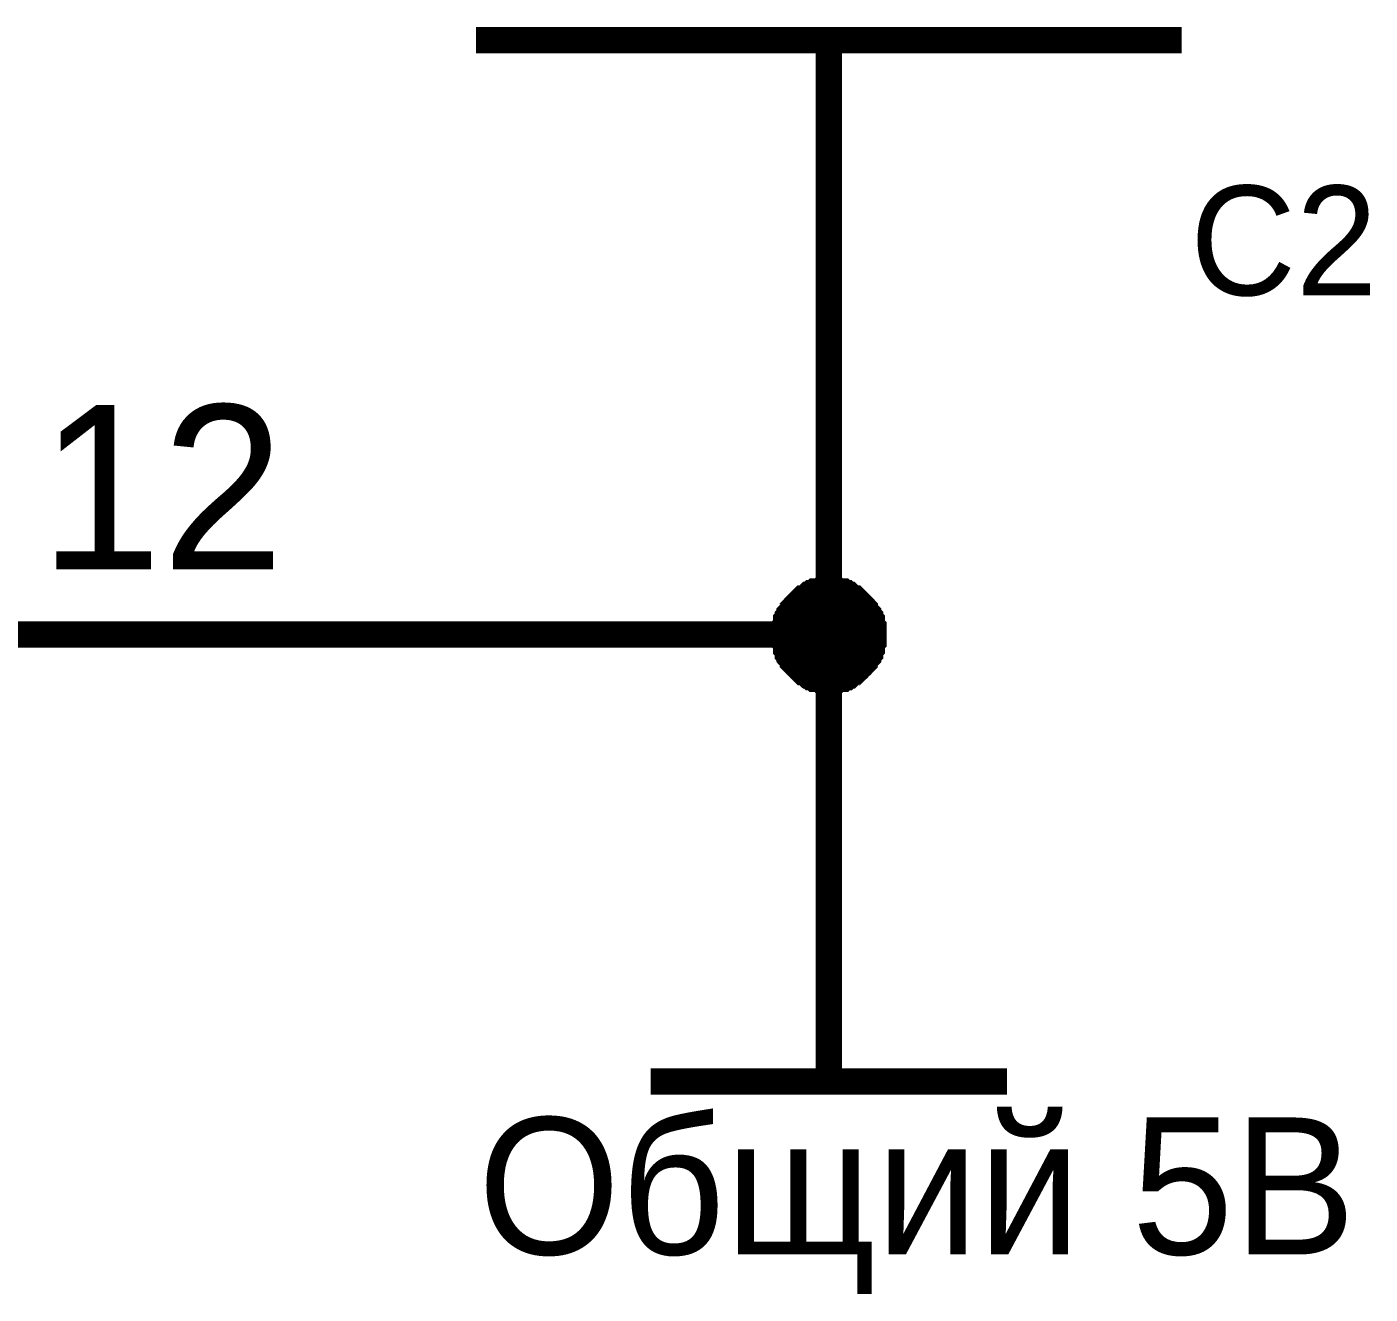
# Model space of a CAD drawing. Header units: millimetres. Extents: x 0 to 567, y 0 to 399.
# Drawn here: x 115.94 to 131.2, y 125 to 139.4 of the extents above; entities that cross this region are included whole.
import ezdxf

# ---------------------------------------------------------------- set-up
doc = ezdxf.new("R2010")
doc.units = ezdxf.units.MM
doc.layers.add('Sheet', color=255, linetype='Continuous')

msp = doc.modelspace()

# ---------------------------------------------------------------- linework, layer by layer
at = {"layer": 'Sheet'}
for points, const_width in [([(121.045, 139.25), (129.059, 139.25)], 0.3), ([(125.052, 139.25), (125.052, 134.989)], 0.3), ([(125.052, 134.989), (125.052, 132.499)], 0.3), ([(124.546, 132.499), (124.546, 132.518), (124.546, 132.557), (124.546, 132.576), (124.566, 132.596), (124.566, 132.615), (124.566, 132.654), (124.585, 132.674), (124.585, 132.693), (124.605, 132.713), (124.605, 132.732), (124.624, 132.752), (124.644, 132.771), (124.644, 132.79), (124.663, 132.81), (124.682, 132.829), (124.702, 132.849), (124.721, 132.868), (124.741, 132.888), (124.76, 132.907), (124.78, 132.907), (124.799, 132.927), (124.819, 132.946), (124.838, 132.946), (124.857, 132.966), (124.877, 132.966), (124.896, 132.985), (124.935, 132.985), (124.955, 132.985), (124.974, 133.004), (124.994, 133.004), (125.033, 133.004), (125.052, 133.004)], 0.3), ([(124.546, 132.499), (124.546, 132.518), (124.546, 132.557), (124.546, 132.576), (124.566, 132.596), (124.566, 132.615), (124.566, 132.654), (124.585, 132.674), (124.585, 132.693), (124.605, 132.713), (124.605, 132.732), (124.624, 132.752), (124.644, 132.771), (124.644, 132.79), (124.663, 132.81), (124.682, 132.829), (124.702, 132.849), (124.721, 132.868), (124.741, 132.888), (124.76, 132.907), (124.78, 132.907), (124.799, 132.927), (124.819, 132.946), (124.838, 132.946), (124.857, 132.966), (124.877, 132.966), (124.896, 132.985), (124.935, 132.985), (124.955, 132.985), (124.974, 133.004), (124.994, 133.004), (125.033, 133.004), (125.052, 133.004)], 0.3), ([(124.546, 132.499), (124.546, 132.518), (124.546, 132.557), (124.546, 132.576), (124.566, 132.596), (124.566, 132.615), (124.566, 132.654), (124.585, 132.674), (124.585, 132.693), (124.605, 132.713), (124.605, 132.732), (124.624, 132.752), (124.644, 132.771), (124.644, 132.79), (124.663, 132.81), (124.682, 132.829), (124.702, 132.849), (124.721, 132.868), (124.741, 132.888), (124.76, 132.907), (124.78, 132.907), (124.799, 132.927), (124.819, 132.946), (124.838, 132.946), (124.857, 132.966), (124.877, 132.966), (124.896, 132.985), (124.935, 132.985), (124.955, 132.985), (124.974, 133.004), (124.994, 133.004), (125.033, 133.004), (125.052, 133.004)], 0.3), ([(124.546, 132.499), (124.546, 132.518), (124.546, 132.557), (124.546, 132.576), (124.566, 132.596), (124.566, 132.615), (124.566, 132.654), (124.585, 132.674), (124.585, 132.693), (124.605, 132.713), (124.605, 132.732), (124.624, 132.752), (124.644, 132.771), (124.644, 132.79), (124.663, 132.81), (124.682, 132.829), (124.702, 132.849), (124.721, 132.868), (124.741, 132.888), (124.76, 132.907), (124.78, 132.907), (124.799, 132.927), (124.819, 132.946), (124.838, 132.946), (124.857, 132.966), (124.877, 132.966), (124.896, 132.985), (124.935, 132.985), (124.955, 132.985), (124.974, 133.004), (124.994, 133.004), (125.033, 133.004), (125.052, 133.004)], 0.3), ([(124.546, 132.499), (124.546, 132.518), (124.546, 132.557), (124.546, 132.576), (124.566, 132.596), (124.566, 132.615), (124.566, 132.654), (124.585, 132.674), (124.585, 132.693), (124.605, 132.713), (124.605, 132.732), (124.624, 132.752), (124.644, 132.771), (124.644, 132.79), (124.663, 132.81), (124.682, 132.829), (124.702, 132.849), (124.721, 132.868), (124.741, 132.888), (124.76, 132.907), (124.78, 132.907), (124.799, 132.927), (124.819, 132.946), (124.838, 132.946), (124.857, 132.966), (124.877, 132.966), (124.896, 132.985), (124.935, 132.985), (124.955, 132.985), (124.974, 133.004), (124.994, 133.004), (125.033, 133.004), (125.052, 133.004)], 0.3), ([(124.546, 132.499), (124.546, 132.518), (124.546, 132.557), (124.546, 132.576), (124.566, 132.596), (124.566, 132.615), (124.566, 132.654), (124.585, 132.674), (124.585, 132.693), (124.605, 132.713), (124.605, 132.732), (124.624, 132.752), (124.644, 132.771), (124.644, 132.79), (124.663, 132.81), (124.682, 132.829), (124.702, 132.849), (124.721, 132.868), (124.741, 132.888), (124.76, 132.907), (124.78, 132.907), (124.799, 132.927), (124.819, 132.946), (124.838, 132.946), (124.857, 132.966), (124.877, 132.966), (124.896, 132.985), (124.935, 132.985), (124.955, 132.985), (124.974, 133.004), (124.994, 133.004), (125.033, 133.004), (125.052, 133.004)], 0.3), ([(125.052, 133.004), (125.052, 133.004)], 0.3), ([(125.052, 133.004), (125.071, 133.004), (125.11, 133.004), (125.13, 133.004), (125.149, 132.985), (125.169, 132.985), (125.208, 132.985), (125.227, 132.966), (125.247, 132.966), (125.266, 132.946), (125.285, 132.946), (125.305, 132.927), (125.324, 132.907), (125.344, 132.907), (125.363, 132.888), (125.383, 132.868), (125.402, 132.849), (125.422, 132.829), (125.441, 132.81), (125.46, 132.79), (125.46, 132.771), (125.48, 132.752), (125.499, 132.732), (125.499, 132.713), (125.519, 132.693), (125.519, 132.674), (125.538, 132.654), (125.538, 132.615), (125.538, 132.596), (125.558, 132.576), (125.558, 132.557), (125.558, 132.518), (125.558, 132.499)], 0.3), ([(125.052, 133.004), (125.052, 133.004)], 0.3), ([(125.052, 133.004), (125.071, 133.004), (125.11, 133.004), (125.13, 133.004), (125.149, 132.985), (125.169, 132.985), (125.208, 132.985), (125.227, 132.966), (125.247, 132.966), (125.266, 132.946), (125.285, 132.946), (125.305, 132.927), (125.324, 132.907), (125.344, 132.907), (125.363, 132.888), (125.383, 132.868), (125.402, 132.849), (125.422, 132.829), (125.441, 132.81), (125.46, 132.79), (125.46, 132.771), (125.48, 132.752), (125.499, 132.732), (125.499, 132.713), (125.519, 132.693), (125.519, 132.674), (125.538, 132.654), (125.538, 132.615), (125.538, 132.596), (125.558, 132.576), (125.558, 132.557), (125.558, 132.518), (125.558, 132.499)], 0.3), ([(125.052, 133.004), (125.052, 133.004)], 0.3), ([(125.052, 133.004), (125.071, 133.004), (125.11, 133.004), (125.13, 133.004), (125.149, 132.985), (125.169, 132.985), (125.208, 132.985), (125.227, 132.966), (125.247, 132.966), (125.266, 132.946), (125.285, 132.946), (125.305, 132.927), (125.324, 132.907), (125.344, 132.907), (125.363, 132.888), (125.383, 132.868), (125.402, 132.849), (125.422, 132.829), (125.441, 132.81), (125.46, 132.79), (125.46, 132.771), (125.48, 132.752), (125.499, 132.732), (125.499, 132.713), (125.519, 132.693), (125.519, 132.674), (125.538, 132.654), (125.538, 132.615), (125.538, 132.596), (125.558, 132.576), (125.558, 132.557), (125.558, 132.518), (125.558, 132.499)], 0.3), ([(125.052, 133.004), (125.052, 133.004)], 0.3), ([(125.052, 133.004), (125.071, 133.004), (125.11, 133.004), (125.13, 133.004), (125.149, 132.985), (125.169, 132.985), (125.208, 132.985), (125.227, 132.966), (125.247, 132.966), (125.266, 132.946), (125.285, 132.946), (125.305, 132.927), (125.324, 132.907), (125.344, 132.907), (125.363, 132.888), (125.383, 132.868), (125.402, 132.849), (125.422, 132.829), (125.441, 132.81), (125.46, 132.79), (125.46, 132.771), (125.48, 132.752), (125.499, 132.732), (125.499, 132.713), (125.519, 132.693), (125.519, 132.674), (125.538, 132.654), (125.538, 132.615), (125.538, 132.596), (125.558, 132.576), (125.558, 132.557), (125.558, 132.518), (125.558, 132.499)], 0.3), ([(125.052, 133.004), (125.052, 133.004)], 0.3), ([(125.052, 133.004), (125.071, 133.004), (125.11, 133.004), (125.13, 133.004), (125.149, 132.985), (125.169, 132.985), (125.208, 132.985), (125.227, 132.966), (125.247, 132.966), (125.266, 132.946), (125.285, 132.946), (125.305, 132.927), (125.324, 132.907), (125.344, 132.907), (125.363, 132.888), (125.383, 132.868), (125.402, 132.849), (125.422, 132.829), (125.441, 132.81), (125.46, 132.79), (125.46, 132.771), (125.48, 132.752), (125.499, 132.732), (125.499, 132.713), (125.519, 132.693), (125.519, 132.674), (125.538, 132.654), (125.538, 132.615), (125.538, 132.596), (125.558, 132.576), (125.558, 132.557), (125.558, 132.518), (125.558, 132.499)], 0.3), ([(125.052, 133.004), (125.052, 133.004)], 0.3), ([(125.052, 133.004), (125.071, 133.004), (125.11, 133.004), (125.13, 133.004), (125.149, 132.985), (125.169, 132.985), (125.208, 132.985), (125.227, 132.966), (125.247, 132.966), (125.266, 132.946), (125.285, 132.946), (125.305, 132.927), (125.324, 132.907), (125.344, 132.907), (125.363, 132.888), (125.383, 132.868), (125.402, 132.849), (125.422, 132.829), (125.441, 132.81), (125.46, 132.79), (125.46, 132.771), (125.48, 132.752), (125.499, 132.732), (125.499, 132.713), (125.519, 132.693), (125.519, 132.674), (125.538, 132.654), (125.538, 132.615), (125.538, 132.596), (125.558, 132.576), (125.558, 132.557), (125.558, 132.518), (125.558, 132.499)], 0.3), ([(124.546, 132.499), (124.546, 132.518), (124.546, 132.557), (124.546, 132.576), (124.566, 132.596), (124.566, 132.615), (124.566, 132.654), (124.585, 132.674), (124.585, 132.693), (124.605, 132.713), (124.605, 132.732), (124.624, 132.752), (124.644, 132.771), (124.644, 132.79), (124.663, 132.81), (124.682, 132.829), (124.702, 132.849), (124.721, 132.868), (124.741, 132.888), (124.76, 132.907), (124.78, 132.907), (124.799, 132.927), (124.819, 132.946), (124.838, 132.946), (124.857, 132.966), (124.877, 132.966), (124.896, 132.985), (124.935, 132.985), (124.955, 132.985), (124.974, 133.004), (124.994, 133.004), (125.033, 133.004), (125.052, 133.004)], 0.0991), ([(124.546, 132.499), (124.546, 132.518), (124.546, 132.557), (124.546, 132.576), (124.566, 132.596), (124.566, 132.615), (124.566, 132.654), (124.585, 132.674), (124.585, 132.693), (124.605, 132.713), (124.605, 132.732), (124.624, 132.752), (124.644, 132.771), (124.644, 132.79), (124.663, 132.81), (124.682, 132.829), (124.702, 132.849), (124.721, 132.868), (124.741, 132.888), (124.76, 132.907), (124.78, 132.907), (124.799, 132.927), (124.819, 132.946), (124.838, 132.946), (124.857, 132.966), (124.877, 132.966), (124.896, 132.985), (124.935, 132.985), (124.955, 132.985), (124.974, 133.004), (124.994, 133.004), (125.033, 133.004), (125.052, 133.004)], 0.0991), ([(124.546, 132.499), (124.546, 132.518), (124.546, 132.557), (124.546, 132.576), (124.566, 132.596), (124.566, 132.615), (124.566, 132.654), (124.585, 132.674), (124.585, 132.693), (124.605, 132.713), (124.605, 132.732), (124.624, 132.752), (124.644, 132.771), (124.644, 132.79), (124.663, 132.81), (124.682, 132.829), (124.702, 132.849), (124.721, 132.868), (124.741, 132.888), (124.76, 132.907), (124.78, 132.907), (124.799, 132.927), (124.819, 132.946), (124.838, 132.946), (124.857, 132.966), (124.877, 132.966), (124.896, 132.985), (124.935, 132.985), (124.955, 132.985), (124.974, 133.004), (124.994, 133.004), (125.033, 133.004), (125.052, 133.004)], 0.0991), ([(124.546, 132.499), (124.546, 132.518), (124.546, 132.557), (124.546, 132.576), (124.566, 132.596), (124.566, 132.615), (124.566, 132.654), (124.585, 132.674), (124.585, 132.693), (124.605, 132.713), (124.605, 132.732), (124.624, 132.752), (124.644, 132.771), (124.644, 132.79), (124.663, 132.81), (124.682, 132.829), (124.702, 132.849), (124.721, 132.868), (124.741, 132.888), (124.76, 132.907), (124.78, 132.907), (124.799, 132.927), (124.819, 132.946), (124.838, 132.946), (124.857, 132.966), (124.877, 132.966), (124.896, 132.985), (124.935, 132.985), (124.955, 132.985), (124.974, 133.004), (124.994, 133.004), (125.033, 133.004), (125.052, 133.004)], 0.0991), ([(124.546, 132.499), (124.546, 132.518), (124.546, 132.557), (124.546, 132.576), (124.566, 132.596), (124.566, 132.615), (124.566, 132.654), (124.585, 132.674), (124.585, 132.693), (124.605, 132.713), (124.605, 132.732), (124.624, 132.752), (124.644, 132.771), (124.644, 132.79), (124.663, 132.81), (124.682, 132.829), (124.702, 132.849), (124.721, 132.868), (124.741, 132.888), (124.76, 132.907), (124.78, 132.907), (124.799, 132.927), (124.819, 132.946), (124.838, 132.946), (124.857, 132.966), (124.877, 132.966), (124.896, 132.985), (124.935, 132.985), (124.955, 132.985), (124.974, 133.004), (124.994, 133.004), (125.033, 133.004), (125.052, 133.004)], 0.0991), ([(124.546, 132.499), (124.546, 132.518), (124.546, 132.557), (124.546, 132.576), (124.566, 132.596), (124.566, 132.615), (124.566, 132.654), (124.585, 132.674), (124.585, 132.693), (124.605, 132.713), (124.605, 132.732), (124.624, 132.752), (124.644, 132.771), (124.644, 132.79), (124.663, 132.81), (124.682, 132.829), (124.702, 132.849), (124.721, 132.868), (124.741, 132.888), (124.76, 132.907), (124.78, 132.907), (124.799, 132.927), (124.819, 132.946), (124.838, 132.946), (124.857, 132.966), (124.877, 132.966), (124.896, 132.985), (124.935, 132.985), (124.955, 132.985), (124.974, 133.004), (124.994, 133.004), (125.033, 133.004), (125.052, 133.004)], 0.0991), ([(125.052, 133.004), (125.052, 133.004)], 0.0991), ([(125.052, 133.004), (125.071, 133.004), (125.11, 133.004), (125.13, 133.004), (125.149, 132.985), (125.169, 132.985), (125.208, 132.985), (125.227, 132.966), (125.247, 132.966), (125.266, 132.946), (125.285, 132.946), (125.305, 132.927), (125.324, 132.907), (125.344, 132.907), (125.363, 132.888), (125.383, 132.868), (125.402, 132.849), (125.422, 132.829), (125.441, 132.81), (125.46, 132.79), (125.46, 132.771), (125.48, 132.752), (125.499, 132.732), (125.499, 132.713), (125.519, 132.693), (125.519, 132.674), (125.538, 132.654), (125.538, 132.615), (125.538, 132.596), (125.558, 132.576), (125.558, 132.557), (125.558, 132.518), (125.558, 132.499)], 0.0991), ([(125.052, 133.004), (125.052, 133.004)], 0.0991), ([(125.052, 133.004), (125.071, 133.004), (125.11, 133.004), (125.13, 133.004), (125.149, 132.985), (125.169, 132.985), (125.208, 132.985), (125.227, 132.966), (125.247, 132.966), (125.266, 132.946), (125.285, 132.946), (125.305, 132.927), (125.324, 132.907), (125.344, 132.907), (125.363, 132.888), (125.383, 132.868), (125.402, 132.849), (125.422, 132.829), (125.441, 132.81), (125.46, 132.79), (125.46, 132.771), (125.48, 132.752), (125.499, 132.732), (125.499, 132.713), (125.519, 132.693), (125.519, 132.674), (125.538, 132.654), (125.538, 132.615), (125.538, 132.596), (125.558, 132.576), (125.558, 132.557), (125.558, 132.518), (125.558, 132.499)], 0.0991), ([(125.052, 133.004), (125.052, 133.004)], 0.0991), ([(125.052, 133.004), (125.071, 133.004), (125.11, 133.004), (125.13, 133.004), (125.149, 132.985), (125.169, 132.985), (125.208, 132.985), (125.227, 132.966), (125.247, 132.966), (125.266, 132.946), (125.285, 132.946), (125.305, 132.927), (125.324, 132.907), (125.344, 132.907), (125.363, 132.888), (125.383, 132.868), (125.402, 132.849), (125.422, 132.829), (125.441, 132.81), (125.46, 132.79), (125.46, 132.771), (125.48, 132.752), (125.499, 132.732), (125.499, 132.713), (125.519, 132.693), (125.519, 132.674), (125.538, 132.654), (125.538, 132.615), (125.538, 132.596), (125.558, 132.576), (125.558, 132.557), (125.558, 132.518), (125.558, 132.499)], 0.0991), ([(125.052, 133.004), (125.052, 133.004)], 0.0991), ([(125.052, 133.004), (125.071, 133.004), (125.11, 133.004), (125.13, 133.004), (125.149, 132.985), (125.169, 132.985), (125.208, 132.985), (125.227, 132.966), (125.247, 132.966), (125.266, 132.946), (125.285, 132.946), (125.305, 132.927), (125.324, 132.907), (125.344, 132.907), (125.363, 132.888), (125.383, 132.868), (125.402, 132.849), (125.422, 132.829), (125.441, 132.81), (125.46, 132.79), (125.46, 132.771), (125.48, 132.752), (125.499, 132.732), (125.499, 132.713), (125.519, 132.693), (125.519, 132.674), (125.538, 132.654), (125.538, 132.615), (125.538, 132.596), (125.558, 132.576), (125.558, 132.557), (125.558, 132.518), (125.558, 132.499)], 0.0991), ([(125.052, 133.004), (125.052, 133.004)], 0.0991), ([(125.052, 133.004), (125.071, 133.004), (125.11, 133.004), (125.13, 133.004), (125.149, 132.985), (125.169, 132.985), (125.208, 132.985), (125.227, 132.966), (125.247, 132.966), (125.266, 132.946), (125.285, 132.946), (125.305, 132.927), (125.324, 132.907), (125.344, 132.907), (125.363, 132.888), (125.383, 132.868), (125.402, 132.849), (125.422, 132.829), (125.441, 132.81), (125.46, 132.79), (125.46, 132.771), (125.48, 132.752), (125.499, 132.732), (125.499, 132.713), (125.519, 132.693), (125.519, 132.674), (125.538, 132.654), (125.538, 132.615), (125.538, 132.596), (125.558, 132.576), (125.558, 132.557), (125.558, 132.518), (125.558, 132.499)], 0.0991), ([(125.052, 133.004), (125.052, 133.004)], 0.0991), ([(125.052, 133.004), (125.071, 133.004), (125.11, 133.004), (125.13, 133.004), (125.149, 132.985), (125.169, 132.985), (125.208, 132.985), (125.227, 132.966), (125.247, 132.966), (125.266, 132.946), (125.285, 132.946), (125.305, 132.927), (125.324, 132.907), (125.344, 132.907), (125.363, 132.888), (125.383, 132.868), (125.402, 132.849), (125.422, 132.829), (125.441, 132.81), (125.46, 132.79), (125.46, 132.771), (125.48, 132.752), (125.499, 132.732), (125.499, 132.713), (125.519, 132.693), (125.519, 132.674), (125.538, 132.654), (125.538, 132.615), (125.538, 132.596), (125.558, 132.576), (125.558, 132.557), (125.558, 132.518), (125.558, 132.499)], 0.0991), ([(115.054, 132.499), (120.053, 132.499)], 0.3), ([(120.053, 132.499), (120.053, 132.499), (125.052, 132.499)], 0.3), ([(125.052, 131.973), (125.033, 131.973), (124.994, 131.973), (124.974, 131.973), (124.955, 131.993), (124.935, 131.993), (124.896, 131.993), (124.877, 132.012), (124.857, 132.012), (124.838, 132.032), (124.819, 132.032), (124.799, 132.051), (124.78, 132.071), (124.76, 132.071), (124.741, 132.09), (124.721, 132.109), (124.702, 132.129), (124.682, 132.148), (124.663, 132.168), (124.644, 132.187), (124.644, 132.207), (124.624, 132.226), (124.605, 132.246), (124.605, 132.265), (124.585, 132.285), (124.585, 132.324), (124.566, 132.343), (124.566, 132.362), (124.566, 132.401), (124.546, 132.421), (124.546, 132.44), (124.546, 132.479), (124.546, 132.499)], 0.3), ([(124.546, 132.499), (124.546, 132.499)], 0.3), ([(125.052, 131.973), (125.033, 131.973), (124.994, 131.973), (124.974, 131.973), (124.955, 131.993), (124.935, 131.993), (124.896, 131.993), (124.877, 132.012), (124.857, 132.012), (124.838, 132.032), (124.819, 132.032), (124.799, 132.051), (124.78, 132.071), (124.76, 132.071), (124.741, 132.09), (124.721, 132.109), (124.702, 132.129), (124.682, 132.148), (124.663, 132.168), (124.644, 132.187), (124.644, 132.207), (124.624, 132.226), (124.605, 132.246), (124.605, 132.265), (124.585, 132.285), (124.585, 132.324), (124.566, 132.343), (124.566, 132.362), (124.566, 132.401), (124.546, 132.421), (124.546, 132.44), (124.546, 132.479), (124.546, 132.499)], 0.3), ([(124.546, 132.499), (124.546, 132.499)], 0.3), ([(125.052, 131.973), (125.033, 131.973), (124.994, 131.973), (124.974, 131.973), (124.955, 131.993), (124.935, 131.993), (124.896, 131.993), (124.877, 132.012), (124.857, 132.012), (124.838, 132.032), (124.819, 132.032), (124.799, 132.051), (124.78, 132.071), (124.76, 132.071), (124.741, 132.09), (124.721, 132.109), (124.702, 132.129), (124.682, 132.148), (124.663, 132.168), (124.644, 132.187), (124.644, 132.207), (124.624, 132.226), (124.605, 132.246), (124.605, 132.265), (124.585, 132.285), (124.585, 132.324), (124.566, 132.343), (124.566, 132.362), (124.566, 132.401), (124.546, 132.421), (124.546, 132.44), (124.546, 132.479), (124.546, 132.499)], 0.3), ([(124.546, 132.499), (124.546, 132.499)], 0.3), ([(125.052, 131.973), (125.033, 131.973), (124.994, 131.973), (124.974, 131.973), (124.955, 131.993), (124.935, 131.993), (124.896, 131.993), (124.877, 132.012), (124.857, 132.012), (124.838, 132.032), (124.819, 132.032), (124.799, 132.051), (124.78, 132.071), (124.76, 132.071), (124.741, 132.09), (124.721, 132.109), (124.702, 132.129), (124.682, 132.148), (124.663, 132.168), (124.644, 132.187), (124.644, 132.207), (124.624, 132.226), (124.605, 132.246), (124.605, 132.265), (124.585, 132.285), (124.585, 132.324), (124.566, 132.343), (124.566, 132.362), (124.566, 132.401), (124.546, 132.421), (124.546, 132.44), (124.546, 132.479), (124.546, 132.499)], 0.3), ([(124.546, 132.499), (124.546, 132.499)], 0.3), ([(125.052, 131.973), (125.033, 131.973), (124.994, 131.973), (124.974, 131.973), (124.955, 131.993), (124.935, 131.993), (124.896, 131.993), (124.877, 132.012), (124.857, 132.012), (124.838, 132.032), (124.819, 132.032), (124.799, 132.051), (124.78, 132.071), (124.76, 132.071), (124.741, 132.09), (124.721, 132.109), (124.702, 132.129), (124.682, 132.148), (124.663, 132.168), (124.644, 132.187), (124.644, 132.207), (124.624, 132.226), (124.605, 132.246), (124.605, 132.265), (124.585, 132.285), (124.585, 132.324), (124.566, 132.343), (124.566, 132.362), (124.566, 132.401), (124.546, 132.421), (124.546, 132.44), (124.546, 132.479), (124.546, 132.499)], 0.3), ([(124.546, 132.499), (124.546, 132.499)], 0.3), ([(125.052, 131.973), (125.033, 131.973), (124.994, 131.973), (124.974, 131.973), (124.955, 131.993), (124.935, 131.993), (124.896, 131.993), (124.877, 132.012), (124.857, 132.012), (124.838, 132.032), (124.819, 132.032), (124.799, 132.051), (124.78, 132.071), (124.76, 132.071), (124.741, 132.09), (124.721, 132.109), (124.702, 132.129), (124.682, 132.148), (124.663, 132.168), (124.644, 132.187), (124.644, 132.207), (124.624, 132.226), (124.605, 132.246), (124.605, 132.265), (124.585, 132.285), (124.585, 132.324), (124.566, 132.343), (124.566, 132.362), (124.566, 132.401), (124.546, 132.421), (124.546, 132.44), (124.546, 132.479), (124.546, 132.499)], 0.3), ([(124.546, 132.499), (124.546, 132.499)], 0.3), ([(125.052, 132.499), (125.052, 127.42)], 0.3), ([(125.558, 132.499), (125.558, 132.479), (125.558, 132.44), (125.558, 132.421), (125.538, 132.401), (125.538, 132.362), (125.538, 132.343), (125.519, 132.324), (125.519, 132.285), (125.499, 132.265), (125.499, 132.246), (125.48, 132.226), (125.46, 132.207), (125.46, 132.187), (125.441, 132.168), (125.422, 132.148), (125.402, 132.129), (125.383, 132.109), (125.363, 132.09), (125.344, 132.071), (125.324, 132.071), (125.305, 132.051), (125.285, 132.032), (125.266, 132.032), (125.247, 132.012), (125.227, 132.012), (125.208, 131.993), (125.169, 131.993), (125.149, 131.993), (125.13, 131.973), (125.11, 131.973), (125.071, 131.973), (125.052, 131.973)], 0.3), ([(125.558, 132.499), (125.558, 132.479), (125.558, 132.44), (125.558, 132.421), (125.538, 132.401), (125.538, 132.362), (125.538, 132.343), (125.519, 132.324), (125.519, 132.285), (125.499, 132.265), (125.499, 132.246), (125.48, 132.226), (125.46, 132.207), (125.46, 132.187), (125.441, 132.168), (125.422, 132.148), (125.402, 132.129), (125.383, 132.109), (125.363, 132.09), (125.344, 132.071), (125.324, 132.071), (125.305, 132.051), (125.285, 132.032), (125.266, 132.032), (125.247, 132.012), (125.227, 132.012), (125.208, 131.993), (125.169, 131.993), (125.149, 131.993), (125.13, 131.973), (125.11, 131.973), (125.071, 131.973), (125.052, 131.973)], 0.3), ([(125.558, 132.499), (125.558, 132.479), (125.558, 132.44), (125.558, 132.421), (125.538, 132.401), (125.538, 132.362), (125.538, 132.343), (125.519, 132.324), (125.519, 132.285), (125.499, 132.265), (125.499, 132.246), (125.48, 132.226), (125.46, 132.207), (125.46, 132.187), (125.441, 132.168), (125.422, 132.148), (125.402, 132.129), (125.383, 132.109), (125.363, 132.09), (125.344, 132.071), (125.324, 132.071), (125.305, 132.051), (125.285, 132.032), (125.266, 132.032), (125.247, 132.012), (125.227, 132.012), (125.208, 131.993), (125.169, 131.993), (125.149, 131.993), (125.13, 131.973), (125.11, 131.973), (125.071, 131.973), (125.052, 131.973)], 0.3), ([(125.558, 132.499), (125.558, 132.479), (125.558, 132.44), (125.558, 132.421), (125.538, 132.401), (125.538, 132.362), (125.538, 132.343), (125.519, 132.324), (125.519, 132.285), (125.499, 132.265), (125.499, 132.246), (125.48, 132.226), (125.46, 132.207), (125.46, 132.187), (125.441, 132.168), (125.422, 132.148), (125.402, 132.129), (125.383, 132.109), (125.363, 132.09), (125.344, 132.071), (125.324, 132.071), (125.305, 132.051), (125.285, 132.032), (125.266, 132.032), (125.247, 132.012), (125.227, 132.012), (125.208, 131.993), (125.169, 131.993), (125.149, 131.993), (125.13, 131.973), (125.11, 131.973), (125.071, 131.973), (125.052, 131.973)], 0.3), ([(125.558, 132.499), (125.558, 132.479), (125.558, 132.44), (125.558, 132.421), (125.538, 132.401), (125.538, 132.362), (125.538, 132.343), (125.519, 132.324), (125.519, 132.285), (125.499, 132.265), (125.499, 132.246), (125.48, 132.226), (125.46, 132.207), (125.46, 132.187), (125.441, 132.168), (125.422, 132.148), (125.402, 132.129), (125.383, 132.109), (125.363, 132.09), (125.344, 132.071), (125.324, 132.071), (125.305, 132.051), (125.285, 132.032), (125.266, 132.032), (125.247, 132.012), (125.227, 132.012), (125.208, 131.993), (125.169, 131.993), (125.149, 131.993), (125.13, 131.973), (125.11, 131.973), (125.071, 131.973), (125.052, 131.973)], 0.3), ([(125.558, 132.499), (125.558, 132.479), (125.558, 132.44), (125.558, 132.421), (125.538, 132.401), (125.538, 132.362), (125.538, 132.343), (125.519, 132.324), (125.519, 132.285), (125.499, 132.265), (125.499, 132.246), (125.48, 132.226), (125.46, 132.207), (125.46, 132.187), (125.441, 132.168), (125.422, 132.148), (125.402, 132.129), (125.383, 132.109), (125.363, 132.09), (125.344, 132.071), (125.324, 132.071), (125.305, 132.051), (125.285, 132.032), (125.266, 132.032), (125.247, 132.012), (125.227, 132.012), (125.208, 131.993), (125.169, 131.993), (125.149, 131.993), (125.13, 131.973), (125.11, 131.973), (125.071, 131.973), (125.052, 131.973)], 0.3), ([(125.558, 132.499), (125.558, 132.499), (125.558, 132.499), (125.558, 132.499), (125.558, 132.499), (125.558, 132.499), (125.558, 132.499), (125.558, 132.499), (125.558, 132.499), (125.558, 132.499), (125.558, 132.499), (125.558, 132.499), (125.558, 132.499), (125.558, 132.499), (125.558, 132.499), (125.558, 132.499), (125.558, 132.499), (125.558, 132.499), (125.558, 132.499), (125.558, 132.499), (125.558, 132.499), (125.558, 132.499), (125.558, 132.499), (125.558, 132.499), (125.558, 132.499), (125.558, 132.499), (125.558, 132.499), (125.558, 132.499), (125.558, 132.499), (125.558, 132.499), (125.558, 132.499), (125.558, 132.499), (125.558, 132.499)], 0.3), ([(125.558, 132.499), (125.558, 132.499)], 0.3), ([(125.558, 132.499), (125.558, 132.499), (125.558, 132.499), (125.558, 132.499), (125.558, 132.499), (125.558, 132.499), (125.558, 132.499), (125.558, 132.499), (125.558, 132.499), (125.558, 132.499), (125.558, 132.499), (125.558, 132.499), (125.558, 132.499), (125.558, 132.499), (125.558, 132.499), (125.558, 132.499), (125.558, 132.499), (125.558, 132.499), (125.558, 132.499), (125.558, 132.499), (125.558, 132.499), (125.558, 132.499), (125.558, 132.499), (125.558, 132.499), (125.558, 132.499), (125.558, 132.499), (125.558, 132.499), (125.558, 132.499), (125.558, 132.499), (125.558, 132.499), (125.558, 132.499), (125.558, 132.499), (125.558, 132.499)], 0.3), ([(125.558, 132.499), (125.558, 132.499)], 0.3), ([(125.558, 132.499), (125.558, 132.499), (125.558, 132.499), (125.558, 132.499), (125.558, 132.499), (125.558, 132.499), (125.558, 132.499), (125.558, 132.499), (125.558, 132.499), (125.558, 132.499), (125.558, 132.499), (125.558, 132.499), (125.558, 132.499), (125.558, 132.499), (125.558, 132.499), (125.558, 132.499), (125.558, 132.499), (125.558, 132.499), (125.558, 132.499), (125.558, 132.499), (125.558, 132.499), (125.558, 132.499), (125.558, 132.499), (125.558, 132.499), (125.558, 132.499), (125.558, 132.499), (125.558, 132.499), (125.558, 132.499), (125.558, 132.499), (125.558, 132.499), (125.558, 132.499), (125.558, 132.499), (125.558, 132.499)], 0.3), ([(125.558, 132.499), (125.558, 132.499)], 0.3), ([(125.558, 132.499), (125.558, 132.499), (125.558, 132.499), (125.558, 132.499), (125.558, 132.499), (125.558, 132.499), (125.558, 132.499), (125.558, 132.499), (125.558, 132.499), (125.558, 132.499), (125.558, 132.499), (125.558, 132.499), (125.558, 132.499), (125.558, 132.499), (125.558, 132.499), (125.558, 132.499), (125.558, 132.499), (125.558, 132.499), (125.558, 132.499), (125.558, 132.499), (125.558, 132.499), (125.558, 132.499), (125.558, 132.499), (125.558, 132.499), (125.558, 132.499), (125.558, 132.499), (125.558, 132.499), (125.558, 132.499), (125.558, 132.499), (125.558, 132.499), (125.558, 132.499), (125.558, 132.499), (125.558, 132.499)], 0.3), ([(125.558, 132.499), (125.558, 132.499)], 0.3), ([(125.558, 132.499), (125.558, 132.499), (125.558, 132.499), (125.558, 132.499), (125.558, 132.499), (125.558, 132.499), (125.558, 132.499), (125.558, 132.499), (125.558, 132.499), (125.558, 132.499), (125.558, 132.499), (125.558, 132.499), (125.558, 132.499), (125.558, 132.499), (125.558, 132.499), (125.558, 132.499), (125.558, 132.499), (125.558, 132.499), (125.558, 132.499), (125.558, 132.499), (125.558, 132.499), (125.558, 132.499), (125.558, 132.499), (125.558, 132.499), (125.558, 132.499), (125.558, 132.499), (125.558, 132.499), (125.558, 132.499), (125.558, 132.499), (125.558, 132.499), (125.558, 132.499), (125.558, 132.499), (125.558, 132.499)], 0.3), ([(125.558, 132.499), (125.558, 132.499)], 0.3), ([(125.558, 132.499), (125.558, 132.499), (125.558, 132.499), (125.558, 132.499), (125.558, 132.499), (125.558, 132.499), (125.558, 132.499), (125.558, 132.499), (125.558, 132.499), (125.558, 132.499), (125.558, 132.499), (125.558, 132.499), (125.558, 132.499), (125.558, 132.499), (125.558, 132.499), (125.558, 132.499), (125.558, 132.499), (125.558, 132.499), (125.558, 132.499), (125.558, 132.499), (125.558, 132.499), (125.558, 132.499), (125.558, 132.499), (125.558, 132.499), (125.558, 132.499), (125.558, 132.499), (125.558, 132.499), (125.558, 132.499), (125.558, 132.499), (125.558, 132.499), (125.558, 132.499), (125.558, 132.499), (125.558, 132.499)], 0.3), ([(125.558, 132.499), (125.558, 132.499)], 0.3), ([(125.052, 131.973), (125.033, 131.973), (124.994, 131.973), (124.974, 131.973), (124.955, 131.993), (124.935, 131.993), (124.896, 131.993), (124.877, 132.012), (124.857, 132.012), (124.838, 132.032), (124.819, 132.032), (124.799, 132.051), (124.78, 132.071), (124.76, 132.071), (124.741, 132.09), (124.721, 132.109), (124.702, 132.129), (124.682, 132.148), (124.663, 132.168), (124.644, 132.187), (124.644, 132.207), (124.624, 132.226), (124.605, 132.246), (124.605, 132.265), (124.585, 132.285), (124.585, 132.324), (124.566, 132.343), (124.566, 132.362), (124.566, 132.401), (124.546, 132.421), (124.546, 132.44), (124.546, 132.479), (124.546, 132.499)], 0.0991), ([(124.546, 132.499), (124.546, 132.499)], 0.0991), ([(125.052, 131.973), (125.033, 131.973), (124.994, 131.973), (124.974, 131.973), (124.955, 131.993), (124.935, 131.993), (124.896, 131.993), (124.877, 132.012), (124.857, 132.012), (124.838, 132.032), (124.819, 132.032), (124.799, 132.051), (124.78, 132.071), (124.76, 132.071), (124.741, 132.09), (124.721, 132.109), (124.702, 132.129), (124.682, 132.148), (124.663, 132.168), (124.644, 132.187), (124.644, 132.207), (124.624, 132.226), (124.605, 132.246), (124.605, 132.265), (124.585, 132.285), (124.585, 132.324), (124.566, 132.343), (124.566, 132.362), (124.566, 132.401), (124.546, 132.421), (124.546, 132.44), (124.546, 132.479), (124.546, 132.499)], 0.0991), ([(124.546, 132.499), (124.546, 132.499)], 0.0991), ([(125.052, 131.973), (125.033, 131.973), (124.994, 131.973), (124.974, 131.973), (124.955, 131.993), (124.935, 131.993), (124.896, 131.993), (124.877, 132.012), (124.857, 132.012), (124.838, 132.032), (124.819, 132.032), (124.799, 132.051), (124.78, 132.071), (124.76, 132.071), (124.741, 132.09), (124.721, 132.109), (124.702, 132.129), (124.682, 132.148), (124.663, 132.168), (124.644, 132.187), (124.644, 132.207), (124.624, 132.226), (124.605, 132.246), (124.605, 132.265), (124.585, 132.285), (124.585, 132.324), (124.566, 132.343), (124.566, 132.362), (124.566, 132.401), (124.546, 132.421), (124.546, 132.44), (124.546, 132.479), (124.546, 132.499)], 0.0991), ([(124.546, 132.499), (124.546, 132.499)], 0.0991), ([(125.052, 131.973), (125.033, 131.973), (124.994, 131.973), (124.974, 131.973), (124.955, 131.993), (124.935, 131.993), (124.896, 131.993), (124.877, 132.012), (124.857, 132.012), (124.838, 132.032), (124.819, 132.032), (124.799, 132.051), (124.78, 132.071), (124.76, 132.071), (124.741, 132.09), (124.721, 132.109), (124.702, 132.129), (124.682, 132.148), (124.663, 132.168), (124.644, 132.187), (124.644, 132.207), (124.624, 132.226), (124.605, 132.246), (124.605, 132.265), (124.585, 132.285), (124.585, 132.324), (124.566, 132.343), (124.566, 132.362), (124.566, 132.401), (124.546, 132.421), (124.546, 132.44), (124.546, 132.479), (124.546, 132.499)], 0.0991), ([(124.546, 132.499), (124.546, 132.499)], 0.0991), ([(125.052, 131.973), (125.033, 131.973), (124.994, 131.973), (124.974, 131.973), (124.955, 131.993), (124.935, 131.993), (124.896, 131.993), (124.877, 132.012), (124.857, 132.012), (124.838, 132.032), (124.819, 132.032), (124.799, 132.051), (124.78, 132.071), (124.76, 132.071), (124.741, 132.09), (124.721, 132.109), (124.702, 132.129), (124.682, 132.148), (124.663, 132.168), (124.644, 132.187), (124.644, 132.207), (124.624, 132.226), (124.605, 132.246), (124.605, 132.265), (124.585, 132.285), (124.585, 132.324), (124.566, 132.343), (124.566, 132.362), (124.566, 132.401), (124.546, 132.421), (124.546, 132.44), (124.546, 132.479), (124.546, 132.499)], 0.0991), ([(124.546, 132.499), (124.546, 132.499)], 0.0991), ([(125.052, 131.973), (125.033, 131.973), (124.994, 131.973), (124.974, 131.973), (124.955, 131.993), (124.935, 131.993), (124.896, 131.993), (124.877, 132.012), (124.857, 132.012), (124.838, 132.032), (124.819, 132.032), (124.799, 132.051), (124.78, 132.071), (124.76, 132.071), (124.741, 132.09), (124.721, 132.109), (124.702, 132.129), (124.682, 132.148), (124.663, 132.168), (124.644, 132.187), (124.644, 132.207), (124.624, 132.226), (124.605, 132.246), (124.605, 132.265), (124.585, 132.285), (124.585, 132.324), (124.566, 132.343), (124.566, 132.362), (124.566, 132.401), (124.546, 132.421), (124.546, 132.44), (124.546, 132.479), (124.546, 132.499)], 0.0991), ([(124.546, 132.499), (124.546, 132.499)], 0.0991), ([(125.558, 132.499), (125.558, 132.479), (125.558, 132.44), (125.558, 132.421), (125.538, 132.401), (125.538, 132.362), (125.538, 132.343), (125.519, 132.324), (125.519, 132.285), (125.499, 132.265), (125.499, 132.246), (125.48, 132.226), (125.46, 132.207), (125.46, 132.187), (125.441, 132.168), (125.422, 132.148), (125.402, 132.129), (125.383, 132.109), (125.363, 132.09), (125.344, 132.071), (125.324, 132.071), (125.305, 132.051), (125.285, 132.032), (125.266, 132.032), (125.247, 132.012), (125.227, 132.012), (125.208, 131.993), (125.169, 131.993), (125.149, 131.993), (125.13, 131.973), (125.11, 131.973), (125.071, 131.973), (125.052, 131.973)], 0.0991), ([(125.558, 132.499), (125.558, 132.479), (125.558, 132.44), (125.558, 132.421), (125.538, 132.401), (125.538, 132.362), (125.538, 132.343), (125.519, 132.324), (125.519, 132.285), (125.499, 132.265), (125.499, 132.246), (125.48, 132.226), (125.46, 132.207), (125.46, 132.187), (125.441, 132.168), (125.422, 132.148), (125.402, 132.129), (125.383, 132.109), (125.363, 132.09), (125.344, 132.071), (125.324, 132.071), (125.305, 132.051), (125.285, 132.032), (125.266, 132.032), (125.247, 132.012), (125.227, 132.012), (125.208, 131.993), (125.169, 131.993), (125.149, 131.993), (125.13, 131.973), (125.11, 131.973), (125.071, 131.973), (125.052, 131.973)], 0.0991), ([(125.558, 132.499), (125.558, 132.479), (125.558, 132.44), (125.558, 132.421), (125.538, 132.401), (125.538, 132.362), (125.538, 132.343), (125.519, 132.324), (125.519, 132.285), (125.499, 132.265), (125.499, 132.246), (125.48, 132.226), (125.46, 132.207), (125.46, 132.187), (125.441, 132.168), (125.422, 132.148), (125.402, 132.129), (125.383, 132.109), (125.363, 132.09), (125.344, 132.071), (125.324, 132.071), (125.305, 132.051), (125.285, 132.032), (125.266, 132.032), (125.247, 132.012), (125.227, 132.012), (125.208, 131.993), (125.169, 131.993), (125.149, 131.993), (125.13, 131.973), (125.11, 131.973), (125.071, 131.973), (125.052, 131.973)], 0.0991), ([(125.558, 132.499), (125.558, 132.479), (125.558, 132.44), (125.558, 132.421), (125.538, 132.401), (125.538, 132.362), (125.538, 132.343), (125.519, 132.324), (125.519, 132.285), (125.499, 132.265), (125.499, 132.246), (125.48, 132.226), (125.46, 132.207), (125.46, 132.187), (125.441, 132.168), (125.422, 132.148), (125.402, 132.129), (125.383, 132.109), (125.363, 132.09), (125.344, 132.071), (125.324, 132.071), (125.305, 132.051), (125.285, 132.032), (125.266, 132.032), (125.247, 132.012), (125.227, 132.012), (125.208, 131.993), (125.169, 131.993), (125.149, 131.993), (125.13, 131.973), (125.11, 131.973), (125.071, 131.973), (125.052, 131.973)], 0.0991), ([(125.558, 132.499), (125.558, 132.479), (125.558, 132.44), (125.558, 132.421), (125.538, 132.401), (125.538, 132.362), (125.538, 132.343), (125.519, 132.324), (125.519, 132.285), (125.499, 132.265), (125.499, 132.246), (125.48, 132.226), (125.46, 132.207), (125.46, 132.187), (125.441, 132.168), (125.422, 132.148), (125.402, 132.129), (125.383, 132.109), (125.363, 132.09), (125.344, 132.071), (125.324, 132.071), (125.305, 132.051), (125.285, 132.032), (125.266, 132.032), (125.247, 132.012), (125.227, 132.012), (125.208, 131.993), (125.169, 131.993), (125.149, 131.993), (125.13, 131.973), (125.11, 131.973), (125.071, 131.973), (125.052, 131.973)], 0.0991), ([(125.558, 132.499), (125.558, 132.479), (125.558, 132.44), (125.558, 132.421), (125.538, 132.401), (125.538, 132.362), (125.538, 132.343), (125.519, 132.324), (125.519, 132.285), (125.499, 132.265), (125.499, 132.246), (125.48, 132.226), (125.46, 132.207), (125.46, 132.187), (125.441, 132.168), (125.422, 132.148), (125.402, 132.129), (125.383, 132.109), (125.363, 132.09), (125.344, 132.071), (125.324, 132.071), (125.305, 132.051), (125.285, 132.032), (125.266, 132.032), (125.247, 132.012), (125.227, 132.012), (125.208, 131.993), (125.169, 131.993), (125.149, 131.993), (125.13, 131.973), (125.11, 131.973), (125.071, 131.973), (125.052, 131.973)], 0.0991), ([(125.558, 132.499), (125.558, 132.499), (125.558, 132.499), (125.558, 132.499), (125.558, 132.499), (125.558, 132.499), (125.558, 132.499), (125.558, 132.499), (125.558, 132.499), (125.558, 132.499), (125.558, 132.499), (125.558, 132.499), (125.558, 132.499), (125.558, 132.499), (125.558, 132.499), (125.558, 132.499), (125.558, 132.499), (125.558, 132.499), (125.558, 132.499), (125.558, 132.499), (125.558, 132.499), (125.558, 132.499), (125.558, 132.499), (125.558, 132.499), (125.558, 132.499), (125.558, 132.499), (125.558, 132.499), (125.558, 132.499), (125.558, 132.499), (125.558, 132.499), (125.558, 132.499), (125.558, 132.499), (125.558, 132.499)], 0.0991), ([(125.558, 132.499), (125.558, 132.499)], 0.0991), ([(125.558, 132.499), (125.558, 132.499), (125.558, 132.499), (125.558, 132.499), (125.558, 132.499), (125.558, 132.499), (125.558, 132.499), (125.558, 132.499), (125.558, 132.499), (125.558, 132.499), (125.558, 132.499), (125.558, 132.499), (125.558, 132.499), (125.558, 132.499), (125.558, 132.499), (125.558, 132.499), (125.558, 132.499), (125.558, 132.499), (125.558, 132.499), (125.558, 132.499), (125.558, 132.499), (125.558, 132.499), (125.558, 132.499), (125.558, 132.499), (125.558, 132.499), (125.558, 132.499), (125.558, 132.499), (125.558, 132.499), (125.558, 132.499), (125.558, 132.499), (125.558, 132.499), (125.558, 132.499), (125.558, 132.499)], 0.0991), ([(125.558, 132.499), (125.558, 132.499)], 0.0991), ([(125.558, 132.499), (125.558, 132.499), (125.558, 132.499), (125.558, 132.499), (125.558, 132.499), (125.558, 132.499), (125.558, 132.499), (125.558, 132.499), (125.558, 132.499), (125.558, 132.499), (125.558, 132.499), (125.558, 132.499), (125.558, 132.499), (125.558, 132.499), (125.558, 132.499), (125.558, 132.499), (125.558, 132.499), (125.558, 132.499), (125.558, 132.499), (125.558, 132.499), (125.558, 132.499), (125.558, 132.499), (125.558, 132.499), (125.558, 132.499), (125.558, 132.499), (125.558, 132.499), (125.558, 132.499), (125.558, 132.499), (125.558, 132.499), (125.558, 132.499), (125.558, 132.499), (125.558, 132.499), (125.558, 132.499)], 0.0991), ([(125.558, 132.499), (125.558, 132.499)], 0.0991), ([(125.558, 132.499), (125.558, 132.499), (125.558, 132.499), (125.558, 132.499), (125.558, 132.499), (125.558, 132.499), (125.558, 132.499), (125.558, 132.499), (125.558, 132.499), (125.558, 132.499), (125.558, 132.499), (125.558, 132.499), (125.558, 132.499), (125.558, 132.499), (125.558, 132.499), (125.558, 132.499), (125.558, 132.499), (125.558, 132.499), (125.558, 132.499), (125.558, 132.499), (125.558, 132.499), (125.558, 132.499), (125.558, 132.499), (125.558, 132.499), (125.558, 132.499), (125.558, 132.499), (125.558, 132.499), (125.558, 132.499), (125.558, 132.499), (125.558, 132.499), (125.558, 132.499), (125.558, 132.499), (125.558, 132.499)], 0.0991), ([(125.558, 132.499), (125.558, 132.499)], 0.0991), ([(125.558, 132.499), (125.558, 132.499), (125.558, 132.499), (125.558, 132.499), (125.558, 132.499), (125.558, 132.499), (125.558, 132.499), (125.558, 132.499), (125.558, 132.499), (125.558, 132.499), (125.558, 132.499), (125.558, 132.499), (125.558, 132.499), (125.558, 132.499), (125.558, 132.499), (125.558, 132.499), (125.558, 132.499), (125.558, 132.499), (125.558, 132.499), (125.558, 132.499), (125.558, 132.499), (125.558, 132.499), (125.558, 132.499), (125.558, 132.499), (125.558, 132.499), (125.558, 132.499), (125.558, 132.499), (125.558, 132.499), (125.558, 132.499), (125.558, 132.499), (125.558, 132.499), (125.558, 132.499), (125.558, 132.499)], 0.0991), ([(125.558, 132.499), (125.558, 132.499)], 0.0991), ([(125.558, 132.499), (125.558, 132.499), (125.558, 132.499), (125.558, 132.499), (125.558, 132.499), (125.558, 132.499), (125.558, 132.499), (125.558, 132.499), (125.558, 132.499), (125.558, 132.499), (125.558, 132.499), (125.558, 132.499), (125.558, 132.499), (125.558, 132.499), (125.558, 132.499), (125.558, 132.499), (125.558, 132.499), (125.558, 132.499), (125.558, 132.499), (125.558, 132.499), (125.558, 132.499), (125.558, 132.499), (125.558, 132.499), (125.558, 132.499), (125.558, 132.499), (125.558, 132.499), (125.558, 132.499), (125.558, 132.499), (125.558, 132.499), (125.558, 132.499), (125.558, 132.499), (125.558, 132.499), (125.558, 132.499)], 0.0991), ([(125.558, 132.499), (125.558, 132.499)], 0.0991), ([(123.029, 127.42), (127.075, 127.42)], 0.3)]:
    msp.add_lwpolyline(points, dxfattribs=dict(at, const_width=const_width))
at = {"layer": 'Sheet', "const_width": 0.508}
msp.add_lwpolyline([(124.746, 132.5, 1), (125.254, 132.5, 1)], format="xyb", close=True, dxfattribs=at)

# ---------------------------------------------------------------- texts
at = {"layer": 'Sheet'}
for s, height, p in [('C2', 1.2452, (129.156, 136.351)), ('12', 1.8678, (116.085, 133.238)), ('Общий 5В', 1.5565, (121.064, 125.455))]:
    msp.add_text(s, height=height, dxfattribs=at).set_placement(p)

doc.saveas('drawing.dxf')
